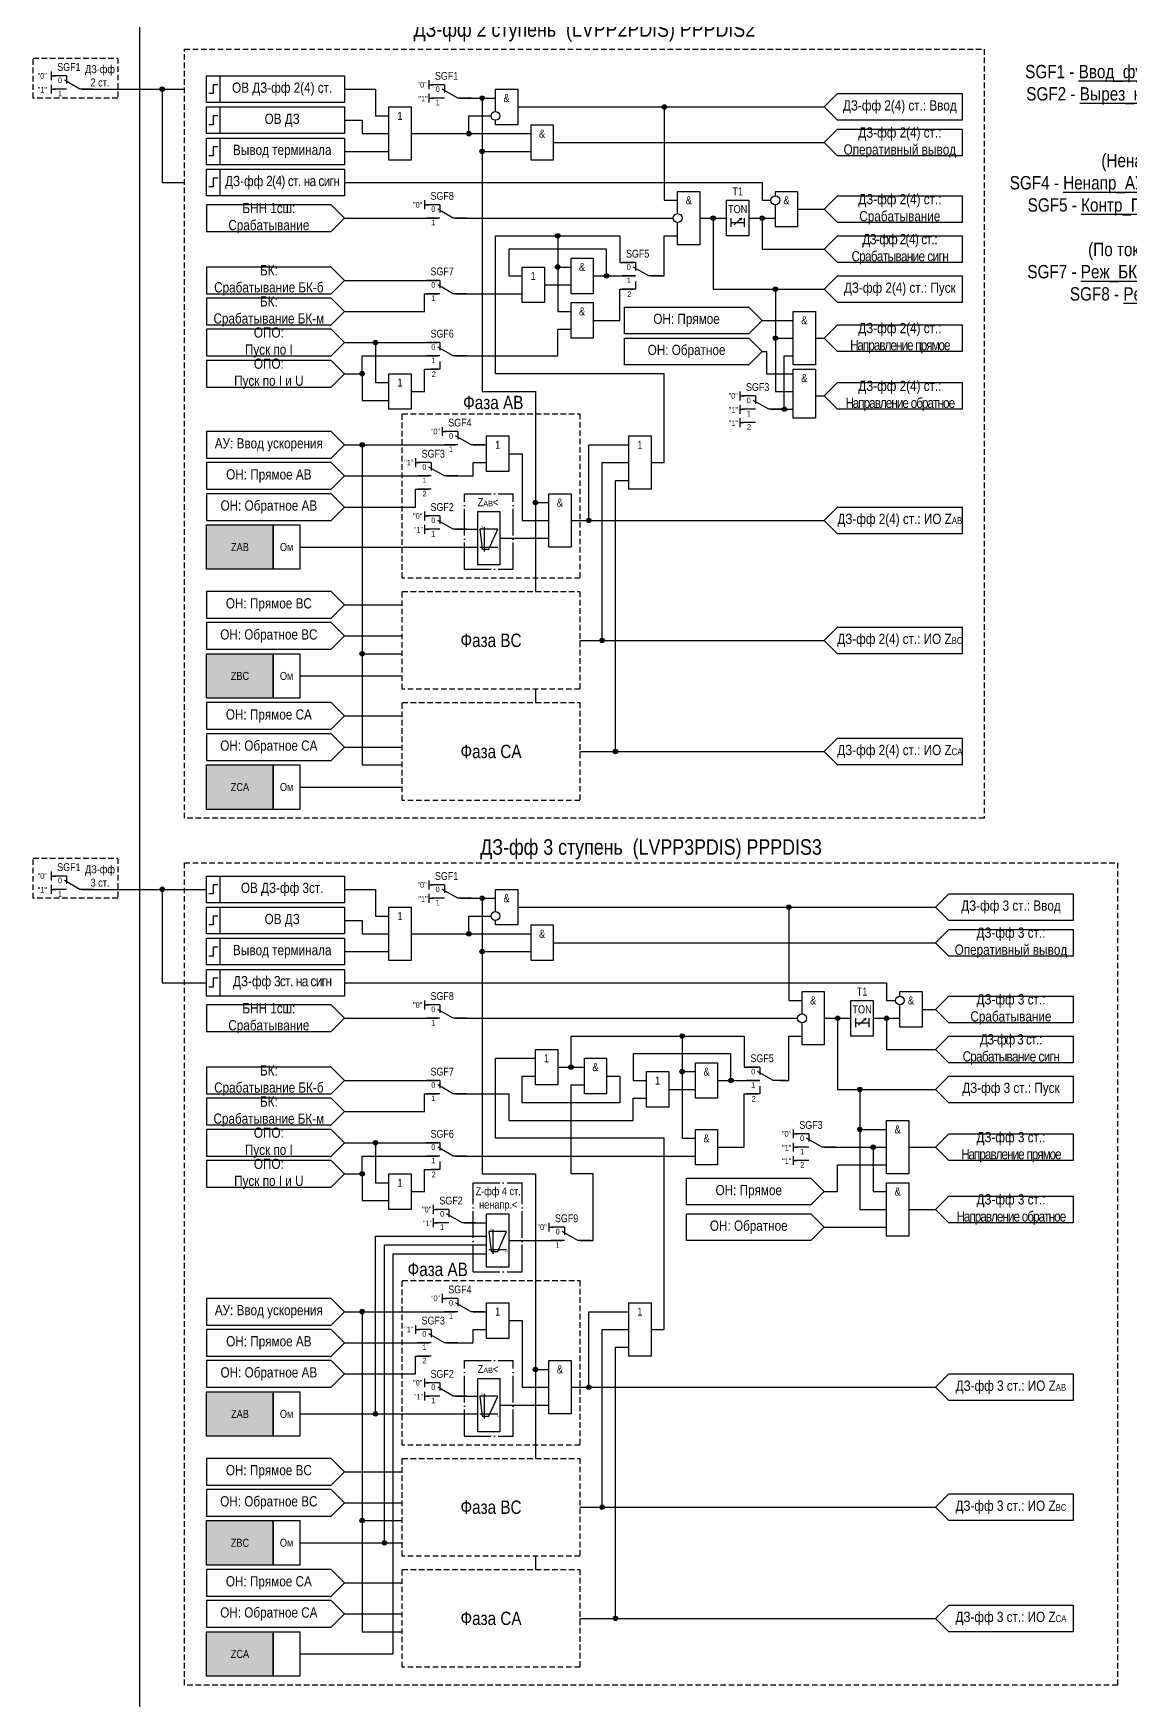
# Model space of a CAD drawing. Header units: millimetres. Extents: x -63 to 558, y -5 to 1115.
# Drawn here: x -24 to 222.9, y 526.5 to 901.6 of the extents above; entities that cross this region are included whole.
import ezdxf
from ezdxf.enums import TextEntityAlignment as Align

# ---------------------------------------------------------------- set-up
doc = ezdxf.new("R2010")
doc.units = ezdxf.units.MM
doc.linetypes.add('ACAD_ISO04W100', pattern=[30, 24, -3, 0, -3])
doc.linetypes.add('штриховая2', pattern=[0.375, 0.25, -0.125])
doc.layers.add('TEXT', color=7, linetype='Continuous', lineweight=25)
doc.layers.add('Основная', color=7, linetype='Continuous')
doc.styles.add('1.8_Gost_RD', font='ARIALN.TTF', dxfattribs={"height": 1.8})
doc.styles.add('2.5_Gost_RD', font='ARIALN.TTF', dxfattribs={"height": 2.5})
doc.styles.add('3.5_Gost_RD', font='ARIALN.TTF', dxfattribs={"height": 3.5})
doc.styles.add('Вывод', font='ARIALN.TTF', dxfattribs={"height": 2.5})
doc.styles.add('Компонент', font='ARIALN.TTF', dxfattribs={"height": 3.5})

# ---------------------------------------------------------------- blocks, each defined once
blk = doc.blocks.new('*U958')
at = {"layer": 'Основная', "color": 0}
blk.add_line((0, 0), (7, 4), dxfattribs=at)
at = {"layer": 'Основная', "ltscale": 0.35}
blk.add_line((6, 6), (6, 2.5), dxfattribs=at)
blk = doc.blocks.new('*U985')
at = {"layer": 'Основная', "color": 0}
for p, q in [((-3, 6), (-9, 6)), ((-3, 0), (-9, 0)), ((9, 0), (3, 0))]:
    blk.add_line(p, q, dxfattribs=at)
at = {"layer": 'Основная', "ltscale": 0.25, "xscale": -1}
blk.add_blockref('*U958', (3, 0), dxfattribs=at)
at = {"layer": 'Основная'}
for tag, height, style, p in [('ОУ', 3.5, 'Компонент', (-2, 10)), ('В1', 2.5, 'Вывод', (-14, 6)), ('В2', 2.5, 'Вывод', (-6, 4)), ('В3', 2.5, 'Вывод', (-6, -2))]:
    blk.add_attdef(tag, text='', height=height, dxfattribs=dict(at, style=style)).set_placement(p, align=Align.MIDDLE_CENTER)
blk = doc.blocks.new('Точка')
at = {"ltscale": 100}
h = blk.add_hatch(color=256, dxfattribs=at)
h.dxf.hatch_style = 1
edge = h.paths.add_edge_path()
edge.add_arc((0, 0), 0.5, 0, 360)
blk.add_circle((0, 0), 0.5, dxfattribs=at)
blk = doc.blocks.new('*U1023')
at = {"layer": 'Основная', "color": 0}
for p, q in [((-3, 6), (-9, 6)), ((-3, 0), (-9, 0)), ((9, 0), (3, 0))]:
    blk.add_line(p, q, dxfattribs=at)
at = {"layer": 'Основная', "ltscale": 0.25, "xscale": -1}
blk.add_blockref('*U958', (3, 0), dxfattribs=at)
at = {"layer": 'Основная'}
for tag, height, style, p in [('ОУ', 3.5, 'Компонент', (-2, 10)), ('В1', 2.5, 'Вывод', (-13, 6)), ('В2', 2.5, 'Вывод', (-6, 4)), ('В3', 2.5, 'Вывод', (-6, -2))]:
    blk.add_attdef(tag, text='', height=height, dxfattribs=dict(at, style=style)).set_placement(p, align=Align.MIDDLE_CENTER)
blk = doc.blocks.new('*U1030')
at = {"layer": 'Основная', "color": 0}
for p, q in [((-3, 6), (-9, 6)), ((-3, 0), (-9, 0)), ((9, 0), (3, 0))]:
    blk.add_line(p, q, dxfattribs=at)
at = {"layer": 'Основная', "ltscale": 0.25, "xscale": -1}
blk.add_blockref('*U958', (3, 0), dxfattribs=at)
at = {"layer": 'Основная'}
for tag, height, style, p in [('ОУ', 3.5, 'Компонент', (-2, 10)), ('В1', 2.5, 'Вывод', (-13, 6)), ('В2', 2.5, 'Вывод', (-6, 4)), ('В3', 2.5, 'Вывод', (-6, -2))]:
    blk.add_attdef(tag, text='', height=height, dxfattribs=dict(at, style=style)).set_placement(p, align=Align.MIDDLE_CENTER)
blk = doc.blocks.new('*U1031')
at = {"layer": 'Основная', "color": 0}
for p, q in [((-3, 6), (-9, 6)), ((-3, 0), (-9, 0)), ((9, 0), (3, 0))]:
    blk.add_line(p, q, dxfattribs=at)
at = {"layer": 'Основная', "ltscale": 0.25, "xscale": -1}
blk.add_blockref('*U958', (3, 0), dxfattribs=at)
at = {"layer": 'Основная'}
for tag, height, style, p in [('ОУ', 3.5, 'Компонент', (-2, 10)), ('В1', 2.5, 'Вывод', (-13, 6)), ('В2', 2.5, 'Вывод', (-6, 4)), ('В3', 2.5, 'Вывод', (-6, -2))]:
    blk.add_attdef(tag, text='', height=height, dxfattribs=dict(at, style=style)).set_placement(p, align=Align.MIDDLE_CENTER)
blk = doc.blocks.new('*U892')
at = {"layer": 'Основная', "linetype": 'ACAD_ISO04W100', "ltscale": 0.25}
for p, q in [((0, 0), (11, 0)), ((0, -17), (0, 0)), ((11, -17), (11, 0)), ((0, -17), (11, -17))]:
    blk.add_line(p, q, dxfattribs=at)
at = {"layer": 'Основная', "style": 'Компонент'}
blk.add_attdef('ОУ', text='', height=3.5, dxfattribs=at).set_placement((11, 0), align=Align.MIDDLE_CENTER)
blk = doc.blocks.new('*U1027')
at = {"layer": 'Основная', "color": 0}
for p, q in [((-3, 6), (-9, 6)), ((-3, 0), (-9, 0)), ((9, 0), (3, 0))]:
    blk.add_line(p, q, dxfattribs=at)
at = {"layer": 'Основная', "ltscale": 0.25, "xscale": -1}
blk.add_blockref('*U958', (3, 0), dxfattribs=at)
at = {"layer": 'Основная'}
for tag, height, style, p in [('ОУ', 3.5, 'Компонент', (-2, 10)), ('В1', 2.5, 'Вывод', (-14, 6)), ('В2', 2.5, 'Вывод', (-6, 4)), ('В3', 2.5, 'Вывод', (-6, -2))]:
    blk.add_attdef(tag, text='', height=height, dxfattribs=dict(at, style=style)).set_placement(p, align=Align.MIDDLE_CENTER)
blk = doc.blocks.new('*U894')
at = {"layer": 'Основная', "linetype": 'ACAD_ISO04W100', "ltscale": 0.25}
for p, q in [((0, 0), (11, 0)), ((0, -20), (0, 0)), ((11, -20), (11, 0)), ((0, -20), (11, -20))]:
    blk.add_line(p, q, dxfattribs=at)
at = {"layer": 'Основная', "style": 'Компонент'}
blk.add_attdef('ОУ', text='', height=3.5, dxfattribs=at).set_placement((11, 0), align=Align.MIDDLE_CENTER)

msp = doc.modelspace()

# ---------------------------------------------------------------- hatches: boundary and pattern name
at = {"ltscale": 100, "true_color": 0xf7941d}
h = msp.add_hatch(color=30, dxfattribs=at)
h.dxf.hatch_style = 1
h.paths.add_polyline_path([(15, 791), (30, 791), (30, 781), (15, 781)])
h = msp.add_hatch(color=30, dxfattribs=at)
h.dxf.hatch_style = 1
h.paths.add_polyline_path([(15, 762), (30, 762), (30, 752), (15, 752)])
h = msp.add_hatch(color=30, dxfattribs=at)
h.dxf.hatch_style = 1
h.paths.add_polyline_path([(15, 737), (30, 737), (30, 727), (15, 727)])
h = msp.add_hatch(color=30, dxfattribs=at)
h.dxf.hatch_style = 1
h.paths.add_polyline_path([(15, 596), (30, 596), (30, 586), (15, 586)])
h = msp.add_hatch(color=30, dxfattribs=at)
h.dxf.hatch_style = 1
h.paths.add_polyline_path([(15, 567), (30, 567), (30, 557), (15, 557)])
h = msp.add_hatch(color=30, dxfattribs=at)
h.dxf.hatch_style = 1
h.paths.add_polyline_path([(15, 542), (30, 542), (30, 532), (15, 532)])

# ---------------------------------------------------------------- linework, layer by layer
at = {"color": 6, "ltscale": 100}
for p, q in [((-20, 893), (-20, 891)), ((-20, 892), (-19, 892)), ((-20, 890), (-20, 888)), ((-20, 889), (-19, 889)), ((-20, 713), (-20, 711)), ((-20, 712), (-19, 712)), ((-20, 710), (-20, 708)), ((-20, 709), (-19, 709)), ((147, 655), (147, 653)), ((147, 654), (148, 654)), ((147, 652), (147, 650)), ((147, 651), (148, 651)), ((147, 649), (147, 647)), ((147, 648), (148, 648)), ((150.5, 648), (147.5, 648))]:
    msp.add_line(p, q, dxfattribs=at)
at = {"ltscale": 100}
for p, q in [((65, 891), (65, 889)), ((65, 890), (66, 890)), ((65, 888), (65, 886)), ((65, 887), (66, 887)), ((64, 864), (64, 862)), ((64, 863), (65, 863)), ((135, 821), (135, 819)), ((135, 820), (136, 820)), ((135, 818), (135, 816)), ((135, 817), (136, 817)), ((135, 815), (135, 813)), ((135, 814), (136, 814)), ((138.5, 814), (135.5, 814)), ((68, 813), (68, 811)), ((68, 812), (69, 812)), ((62, 806), (62, 804)), ((62, 805), (63, 805)), ((65.5, 799), (62.5, 799)), ((64, 794), (64, 792)), ((64, 793), (65, 793)), ((64, 791), (64, 789)), ((64, 790), (65, 790)), ((65, 711), (65, 709)), ((65, 710), (66, 710)), ((65, 708), (65, 706)), ((65, 707), (66, 707)), ((64, 684), (64, 682)), ((64, 683), (65, 683)), ((66, 638), (66, 636)), ((66, 637), (67, 637)), ((66, 635), (66, 633)), ((66, 634), (67, 634)), ((92, 634), (92, 632)), ((92, 633), (93, 633)), ((68, 618), (68, 616)), ((68, 617), (69, 617)), ((62, 611), (62, 609)), ((62, 610), (63, 610)), ((65.5, 604), (62.5, 604)), ((64, 599), (64, 597)), ((64, 598), (65, 598)), ((64, 596), (64, 594)), ((64, 595), (65, 595))]:
    msp.add_line(p, q, dxfattribs=at)
at = {"color": 7, "ltscale": 100}
for p, q in [((133.7, 858.46), (135.37, 859.95)), ((135.37, 859.95), (134.85, 859.73)), ((135.37, 859.95), (135.11, 859.48)), ((161.7, 678.46), (163.37, 679.95)), ((163.37, 679.95), (162.85, 679.73)), ((163.37, 679.95), (163.11, 679.48))]:
    msp.add_line(p, q, dxfattribs=at)
at = {"color": 3, "ltscale": 100}
msp.add_lwpolyline([(0, 1100), (370, 1100), (370, 0), (0, 0)], close=True, dxfattribs=at)
at = {"linetype": 'штриховая2', "ltscale": 5}
for points in [[(10, 898), (190, 898), (190, 725), (10, 725)], [(10, 715), (220, 715), (220, 530), (10, 530)]]:
    msp.add_lwpolyline(points, close=True, dxfattribs=at)
at = {"color": 6, "linetype": 'штриховая2', "ltscale": 5}
for points in [[(-24, 896), (-5, 896), (-5, 887), (-24, 887)], [(-24, 716), (-5, 716), (-5, 707), (-24, 707)]]:
    msp.add_lwpolyline(points, close=True, dxfattribs=at)
at = {"color": 6, "ltscale": 100}
for points in [[(-13, 889), (10, 889)], [(-13, 889), (5, 889), (5, 868), (10, 868)], [(-13, 709), (15, 709)], [(-13, 709), (5, 709), (5, 688), (15, 688)], [(154, 680), (157, 680), (157, 664), (162, 664), (162, 655), (168, 655)], [(154, 680), (157, 680), (157, 664), (162, 664), (162, 637), (168, 637)], [(154, 651), (168, 651)], [(154, 651), (165, 651), (165, 641), (168, 641)], [(173, 651), (179, 651)], [(154, 641), (157, 641), (157, 647), (168, 647)], [(173, 637), (179, 637)], [(154, 633), (168, 633)]]:
    msp.add_lwpolyline(points, dxfattribs=at)
at = {"ltscale": 100}
for points in [[(15, 892), (18, 892), (18, 886), (15, 886)], [(15, 892), (46, 892), (46, 886), (15, 886)], [(185, 882), (157, 882), (154, 885), (157, 888), (185, 888)], [(15, 885), (18, 885), (18, 879), (15, 879)], [(15, 885), (46, 885), (46, 879), (15, 879)], [(56, 885), (61, 885), (61, 873), (56, 873)], [(15, 878), (18, 878), (18, 872), (15, 872)], [(15, 878), (46, 878), (46, 872), (15, 872)], [(88, 881), (93, 881), (93, 873), (88, 873)], [(157, 880), (185, 880), (185, 874), (157, 874), (154, 877)], [(15, 871), (18, 871), (18, 865), (15, 865)], [(15, 871), (46, 871), (46, 865), (15, 865)], [(132, 864), (137, 864), (137, 856), (132, 856)], [(157, 865), (185, 865), (185, 859), (157, 859), (154, 862)], [(157, 856), (185, 856), (185, 850), (157, 850), (154, 853)], [(97, 843), (97, 851), (102, 851), (102, 843)], [(157, 847), (185, 847), (185, 841), (157, 841), (154, 844)], [(97, 833), (97, 841), (102, 841), (102, 833)], [(137, 840), (140, 837), (137, 834), (109, 834), (109, 840)], [(147, 839), (152, 839), (152, 827), (147, 827)], [(137, 833), (140, 830), (137, 827), (109, 827), (109, 833)], [(185, 830), (157, 830), (154, 833), (157, 836), (185, 836)], [(147, 826), (152, 826), (152, 815), (147, 815)], [(56, 825), (61, 825), (61, 817), (56, 817)], [(185, 817), (157, 817), (154, 820), (157, 823), (185, 823)], [(110, 811), (115, 811), (115, 799), (110, 799)], [(92, 798), (97, 798), (97, 786), (92, 786)], [(76, 794), (81, 794), (81, 782), (76, 782)], [(185, 795), (185, 789), (157, 789), (154, 792), (157, 795)], [(15, 791), (30, 791), (30, 781), (15, 781)], [(30, 791), (36, 791), (36, 781), (30, 781)], [(185, 768), (185, 762), (157, 762), (154, 765), (157, 768)], [(15, 762), (30, 762), (30, 752), (15, 752)], [(30, 762), (36, 762), (36, 752), (30, 752)], [(185, 743), (185, 737), (157, 737), (154, 740), (157, 743)], [(15, 737), (30, 737), (30, 727), (15, 727)], [(30, 737), (36, 737), (36, 727), (30, 727)], [(15, 712), (18, 712), (18, 706), (15, 706)], [(15, 712), (46, 712), (46, 706), (15, 706)], [(210, 702), (182, 702), (179, 705), (182, 708), (210, 708)], [(15, 705), (18, 705), (18, 699), (15, 699)], [(15, 705), (46, 705), (46, 699), (15, 699)], [(56, 705), (61, 705), (61, 693), (56, 693)], [(15, 698), (18, 698), (18, 692), (15, 692)], [(15, 698), (46, 698), (46, 692), (15, 692)], [(88, 701), (93, 701), (93, 693), (88, 693)], [(182, 700), (210, 700), (210, 694), (182, 694), (179, 697)], [(15, 691), (18, 691), (18, 685), (15, 685)], [(15, 691), (46, 691), (46, 685), (15, 685)], [(160, 684), (165, 684), (165, 676), (160, 676)], [(182, 685), (210, 685), (210, 679), (182, 679), (179, 682)], [(182, 676), (210, 676), (210, 670), (182, 670), (179, 673)], [(125, 662), (125, 670), (130, 670), (130, 662)], [(182, 667), (210, 667), (210, 661), (182, 661), (179, 664)], [(125, 647), (125, 655), (130, 655), (130, 647)], [(56, 645), (61, 645), (61, 637), (56, 637)], [(78, 636), (83, 636), (83, 624), (78, 624)], [(110, 616), (115, 616), (115, 604), (110, 604)], [(92, 603), (97, 603), (97, 591), (92, 591)], [(76, 599), (81, 599), (81, 587), (76, 587)], [(210, 600), (210, 594), (182, 594), (179, 597), (182, 600)], [(15, 596), (30, 596), (30, 586), (15, 586)], [(30, 596), (36, 596), (36, 586), (30, 586)], [(210, 573), (210, 567), (182, 567), (179, 570), (182, 573)], [(15, 567), (30, 567), (30, 557), (15, 557)], [(30, 567), (36, 567), (36, 557), (30, 557)], [(210, 548), (210, 542), (182, 542), (179, 545), (182, 548)], [(15, 542), (30, 542), (30, 532), (15, 532)], [(30, 542), (36, 542), (36, 532), (30, 532)]]:
    msp.add_lwpolyline(points, close=True, dxfattribs=at)
at = {"lineweight": 30, "ltscale": 100}
for points in [[(17.5, 890), (16.5, 890), (16.5, 888), (15.5, 888)], [(17.5, 883), (16.5, 883), (16.5, 881), (15.5, 881)], [(17.5, 876), (16.5, 876), (16.5, 874), (15.5, 874)], [(17.5, 869), (16.5, 869), (16.5, 867), (15.5, 867)], [(17.5, 710), (16.5, 710), (16.5, 708), (15.5, 708)], [(17.5, 703), (16.5, 703), (16.5, 701), (15.5, 701)], [(17.5, 696), (16.5, 696), (16.5, 694), (15.5, 694)], [(17.5, 689), (16.5, 689), (16.5, 687), (15.5, 687)]]:
    msp.add_lwpolyline(points, dxfattribs=at)
at = {"ltscale": 100}
for points in [[(46, 889), (53, 889), (53, 883), (56, 883)], [(80, 884), (80, 889), (85, 889), (85, 881), (80, 881), (80, 882)], [(72, 887), (80, 887)], [(72, 887), (72, 887)], [(72, 887), (77, 887), (77, 875), (88, 875)], [(72, 887), (77, 887), (77, 821), (89, 821), (89, 796), (92, 796)], [(72, 887), (77, 887), (77, 821), (89, 821), (89, 776)], [(46, 882), (50, 882), (50, 879), (56, 879)], [(61, 879), (74, 879), (74, 883), (79, 883)], [(85, 885), (154, 885)], [(85, 885), (118, 885), (118, 864), (121, 864)], [(61, 879), (88, 879)], [(46, 875), (56, 875)], [(93, 877), (154, 877)], [(46, 868), (140, 868), (140, 864), (142, 864)], [(46, 860), (43, 863), (15, 863), (15, 857), (43, 857), (46, 860)], [(121, 861), (121, 866), (126, 866), (126, 854), (121, 854), (121, 859)], [(143, 865), (143, 866), (148, 866), (148, 858), (143, 858), (143, 863)], [(46, 860), (67, 860)], [(71, 860), (120, 860)], [(126, 860), (129, 860), (129, 844), (143, 844), (143, 833), (147, 833)], [(126, 860), (129, 860), (129, 844), (143, 844), (143, 821), (147, 821)], [(126, 860), (132, 860)], [(126, 860), (129, 860), (129, 844), (154, 844)], [(133, 860), (133, 858)], [(133, 859), (136, 859)], [(136, 860), (136, 858)], [(137, 860), (140, 860), (140, 853), (154, 853)], [(137, 860), (143, 860)], [(148, 862), (154, 862)], [(115, 805), (118, 805), (118, 825), (80, 825), (80, 856), (94, 856), (94, 839), (97, 839)], [(115, 805), (118, 805), (118, 825), (80, 825), (80, 856), (94, 856), (94, 849), (97, 849)], [(115, 805), (118, 805), (118, 825), (80, 825), (80, 856), (108, 856), (108, 850), (111, 850)], [(115, 847), (118, 847), (118, 856), (121, 856)], [(102, 847), (105, 847), (105, 853), (83, 853), (83, 847), (86, 847)], [(46, 846), (43, 849), (15, 849), (15, 843), (43, 843), (46, 846)], [(91, 849), (91, 841), (86, 841), (86, 849), (91, 849)], [(46, 846), (67, 846)], [(91, 845), (97, 845)], [(102, 847), (111.5, 847)], [(102, 837), (108, 837), (108, 844), (111, 844)], [(111.5, 845.75), (111.5, 844), (108.5, 844)], [(46, 839), (43, 842), (15, 842), (15, 836), (43, 836), (46, 839)], [(46, 839), (64, 839), (64, 843), (67, 843)], [(71, 843), (86, 843)], [(140, 837), (147, 837)], [(46, 832), (43, 835), (15, 835), (15, 829), (43, 829), (46, 832)], [(71, 829), (94, 829), (94, 835), (97, 835)], [(152, 833), (154, 833)], [(46, 832), (53, 832), (53, 823), (56, 823)], [(46, 832), (67, 832)], [(46, 825), (50, 825), (50, 829), (67, 829)], [(140, 830), (141, 830), (141, 825), (147, 825)], [(142, 817), (145, 817), (145, 829), (147, 829)], [(46, 825), (43, 828), (15, 828), (15, 822), (43, 822), (46, 825)], [(61, 821), (64, 821), (64, 826), (67, 826)], [(67.5, 827.75), (67.5, 826), (65.5, 826)], [(46, 825), (50, 825), (50, 819), (56, 819)], [(152, 820), (154, 820)], [(142, 817), (147, 817)], [(46, 809), (43, 812), (15, 812), (15, 806), (43, 806), (46, 809)], [(83, 811), (83, 803), (78, 803), (78, 811), (83, 811)], [(46, 809), (71, 809)], [(46, 809), (50, 809), (50, 762), (59, 762)], [(46, 809), (50, 809), (50, 737), (59, 737)], [(75, 809), (78, 809)], [(83, 807), (86, 807), (86, 792), (92, 792)], [(97, 792), (101, 792), (101, 809), (110, 809)], [(46, 802), (43, 805), (15, 805), (15, 799), (43, 799), (46, 802)], [(69, 802), (75, 802), (75, 805), (78, 805)], [(99, 765), (104, 765), (104, 805), (110, 805)], [(46, 802), (65, 802)], [(46, 795), (62, 795), (62, 799), (65, 799)], [(99, 740), (107, 740), (107, 801), (110, 801)], [(46, 795), (43, 798), (15, 798), (15, 792), (43, 792), (46, 795)], [(97, 792), (154, 792)], [(71, 790), (76, 790)], [(76.5, 790), (77, 785.5), (78.5, 785.5), (80.5, 790), (76.5, 790)], [(77.5, 785), (77.5, 790.5)], [(81, 788), (92, 788)], [(36, 786), (76, 786)], [(76.5, 786), (80.5, 786)], [(46, 773), (43, 776), (15, 776), (15, 770), (43, 770), (46, 773)], [(46, 773), (59, 773)], [(46, 766), (43, 769), (15, 769), (15, 763), (43, 763), (46, 766)], [(46, 766), (59, 766)], [(99, 765), (154, 765)], [(36, 757), (59, 757)], [(89, 754), (89, 751)], [(46, 748), (43, 751), (15, 751), (15, 745), (43, 745), (46, 748)], [(46, 748), (59, 748)], [(46, 741), (43, 744), (15, 744), (15, 738), (43, 738), (46, 741)], [(46, 741), (59, 741)], [(99, 740), (154, 740)], [(36, 732), (59, 732)], [(46, 709), (53, 709), (53, 703), (56, 703)], [(80, 704), (80, 709), (85, 709), (85, 701), (80, 701), (80, 702)], [(72, 707), (80, 707)], [(72, 707), (72, 707)], [(72, 707), (77, 707), (77, 695), (88, 695)], [(72, 707), (77, 707), (77, 645), (89, 645), (89, 601), (92, 601)], [(72, 707), (77, 707), (77, 645), (89, 645), (89, 581)], [(46, 702), (50, 702), (50, 699), (56, 699)], [(61, 699), (74, 699), (74, 703), (79, 703)], [(85, 705), (179, 705)], [(85, 705), (146, 705), (146, 684), (149, 684)], [(61, 699), (88, 699)], [(46, 695), (56, 695)], [(93, 697), (179, 697)], [(46, 688), (168, 688), (168, 684), (170, 684)], [(46, 680), (43, 683), (15, 683), (15, 677), (43, 677), (46, 680)], [(149, 681), (149, 686), (154, 686), (154, 674), (149, 674), (149, 679)], [(171, 685), (171, 686), (176, 686), (176, 678), (171, 678), (171, 683)], [(46, 680), (67, 680)], [(71, 680), (148, 680)], [(154, 680), (160, 680)], [(154, 680), (157, 680), (157, 664), (179, 664)], [(161, 680), (161, 678)], [(161, 679), (164, 679)], [(164, 680), (164, 678)], [(165, 680), (168, 680), (168, 673), (179, 673)], [(165, 680), (171, 680)], [(176, 682), (179, 682)], [(94, 669), (97, 669), (97, 676), (122, 676), (122, 653), (125, 653)], [(94, 669), (97, 669), (97, 676), (122, 676), (122, 668), (125, 668)], [(94, 669), (97, 669), (97, 676), (136, 676), (136, 669), (139, 669)], [(144, 666), (146, 666), (146, 676), (149, 676)], [(94, 673), (94, 665), (89, 665), (89, 673), (94, 673)], [(130, 666), (133, 666), (133, 672), (111, 672), (111, 666), (114, 666)], [(46, 666), (43, 669), (15, 669), (15, 663), (43, 663), (46, 666)], [(115, 610), (118, 610), (118, 653), (80, 653), (80, 671), (89, 671)], [(94, 669), (100, 669)], [(105, 671), (105, 663), (100, 663), (100, 671), (105, 671)], [(119, 668), (119, 660), (114, 660), (114, 668), (119, 668)], [(46, 666), (67, 666)], [(105, 667), (108, 667), (108, 661), (86, 661), (86, 667), (89, 667)], [(99, 630), (102, 630), (102, 645), (97, 645), (97, 665), (100, 665)], [(119, 664), (125, 664)], [(130, 666), (139.5, 666)], [(139.5, 664.75), (139.5, 663), (136.5, 663)], [(46, 659), (43, 662), (15, 662), (15, 656), (43, 656), (46, 659)], [(46, 659), (64, 659), (64, 663), (67, 663)], [(71, 663), (83, 663), (83, 657), (111, 657), (111, 662), (114, 662)], [(130, 651), (136, 651), (136, 663), (139, 663)], [(46, 652), (43, 655), (15, 655), (15, 649), (43, 649), (46, 652)], [(46, 652), (53, 652), (53, 643), (56, 643)], [(46, 652), (67, 652)], [(46, 645), (50, 645), (50, 649), (67, 649)], [(71, 649), (125, 649)], [(46, 645), (43, 648), (15, 648), (15, 642), (43, 642), (46, 645)], [(61, 641), (64, 641), (64, 646), (67, 646)], [(67.5, 647.75), (67.5, 646), (65.5, 646)], [(46, 645), (50, 645), (50, 639), (56, 639)], [(73, 634), (78, 634)], [(36, 591), (53, 591), (53, 631), (78, 631)], [(78.5, 632), (79, 627.5), (80.5, 627.5), (82.5, 632), (78.5, 632)], [(79.5, 627), (79.5, 632.5)], [(36, 562), (55, 562), (55, 629), (78, 629)], [(36, 537), (57, 537), (57, 627), (78, 627)], [(78.5, 628), (82.5, 628)], [(83, 630), (95, 630)], [(46, 614), (43, 617), (15, 617), (15, 611), (43, 611), (46, 614)], [(83, 616), (83, 608), (78, 608), (78, 616), (83, 616)], [(46, 614), (71, 614)], [(46, 614), (50, 614), (50, 567), (59, 567)], [(46, 614), (50, 614), (50, 542), (59, 542)], [(75, 614), (78, 614)], [(83, 612), (86, 612), (86, 597), (92, 597)], [(97, 597), (101, 597), (101, 614), (110, 614)], [(46, 607), (43, 610), (15, 610), (15, 604), (43, 604), (46, 607)], [(69, 607), (75, 607), (75, 610), (78, 610)], [(99, 570), (104, 570), (104, 610), (110, 610)], [(46, 607), (65, 607)], [(46, 600), (62, 600), (62, 604), (65, 604)], [(99, 545), (107, 545), (107, 606), (110, 606)], [(46, 600), (43, 603), (15, 603), (15, 597), (43, 597), (46, 600)], [(97, 597), (179, 597)], [(71, 595), (76, 595)], [(76.5, 595), (77, 590.5), (78.5, 590.5), (80.5, 595), (76.5, 595)], [(77.5, 590), (77.5, 595.5)], [(81, 593), (92, 593)], [(36, 591), (76, 591)], [(76.5, 591), (80.5, 591)], [(46, 578), (43, 581), (15, 581), (15, 575), (43, 575), (46, 578)], [(46, 578), (59, 578)], [(46, 571), (43, 574), (15, 574), (15, 568), (43, 568), (46, 571)], [(46, 571), (59, 571)], [(99, 570), (179, 570)], [(36, 562), (59, 562)], [(89, 559), (89, 556)], [(46, 553), (43, 556), (15, 556), (15, 550), (43, 550), (46, 553)], [(46, 553), (59, 553)], [(46, 546), (43, 549), (15, 549), (15, 543), (43, 543), (46, 546)], [(46, 546), (59, 546)], [(99, 545), (179, 545)]]:
    msp.add_lwpolyline(points, dxfattribs=at)
at = {"color": 251, "linetype": 'штриховая2', "ltscale": 5, "true_color": 0x58595b}
for points in [[(59, 816), (99, 816), (99, 779), (59, 779)], [(59, 776), (99, 776), (99, 754), (59, 754)], [(59, 751), (99, 751), (99, 729), (59, 729)], [(59, 621), (99, 621), (99, 584), (59, 584)], [(59, 581), (99, 581), (99, 559), (59, 559)], [(59, 556), (99, 556), (99, 534), (59, 534)]]:
    msp.add_lwpolyline(points, close=True, dxfattribs=at)
at = {"color": 6, "ltscale": 100}
for points in [[(168, 657), (173, 657), (173, 645), (168, 645)], [(210, 648), (182, 648), (179, 651), (182, 654), (210, 654)], [(151, 644), (154, 641), (151, 638), (123, 638), (123, 644)], [(168, 643), (173, 643), (173, 631), (168, 631)], [(210, 634), (182, 634), (179, 637), (182, 640), (210, 640)], [(151, 636), (154, 633), (151, 630), (123, 630), (123, 636)]]:
    msp.add_lwpolyline(points, close=True, dxfattribs=at)
at = {"ltscale": 100}
for centre in [(80, 883), (143, 864), (121, 860), (80, 703), (171, 684), (149, 680)]:
    msp.add_circle(centre, 1, dxfattribs=at)

# ---------------------------------------------------------------- block references
for p in [(5, 889), (118, 885), (74, 879), (77, 875), (129, 860), (140, 860), (94, 856), (94, 849), (105, 847), (143, 844), (143, 833), (53, 832), (50, 825), (145, 817), (50, 809), (89, 796), (101, 792), (104, 765), (50, 762), (107, 740), (5, 709), (146, 705), (74, 699), (77, 695), (157, 680), (168, 680), (122, 676), (97, 669), (122, 668), (133, 666), (162, 664), (53, 652), (50, 645), (50, 614), (89, 601), (101, 597), (53, 591), (104, 570), (50, 567), (55, 562), (107, 545)]:
    msp.add_blockref('Точка', p, dxfattribs=at)
at = {"color": 1, "ltscale": 100}
for p in [(77, 887), (77, 707)]:
    msp.add_blockref('Точка', p, dxfattribs=at)
at = {"color": 6, "ltscale": 100}
for p in [(162, 655), (165, 651)]:
    msp.add_blockref('Точка', p, dxfattribs=at)
at = {"layer": 'Основная', "color": 6, "ltscale": 0.25, "xscale": 0.5, "yscale": 0.5, "zscale": 0.5}
for name, p, values in [('*U985', (-15, 889), {'ОУ': 'SGF1', 'В1': '"0"', 'В2': '0', 'В3': '1'}), ('*U985', (-15, 709), {'ОУ': 'SGF1', 'В1': '"0"', 'В2': '0', 'В3': '1'}), ('*U1023', (152, 651), {'ОУ': 'SGF3', 'В1': '"0"', 'В2': '0', 'В3': '1'})]:
    msp.add_blockref(name, p, dxfattribs=at).add_auto_attribs(values)
at = {"layer": 'Основная', "ltscale": 0.25, "xscale": 0.5, "yscale": 0.5, "zscale": 0.5}
for name, p, values in [('*U1031', (70, 887), {'ОУ': 'SGF1', 'В1': '"0"', 'В2': '0', 'В3': '1'}), ('*U1031', (69, 860), {'ОУ': 'SGF8', 'В1': '"0"', 'В2': '0', 'В3': '1'}), ('*U1023', (140, 817), {'ОУ': 'SGF3', 'В1': '"0"', 'В2': '0', 'В3': '1'}), ('*U1031', (73, 809), {'ОУ': 'SGF4', 'В1': '"0"', 'В2': '0', 'В3': '1'}), ('*U1023', (67, 802), {'ОУ': 'SGF3', 'В1': '"1"', 'В2': '0', 'В3': '1'}), ('*U1030', (69, 790), {'ОУ': 'SGF2', 'В1': '"0"', 'В2': '0', 'В3': '1'}), ('*U1031', (70, 707), {'ОУ': 'SGF1', 'В1': '"0"', 'В2': '0', 'В3': '1'}), ('*U1031', (69, 680), {'ОУ': 'SGF8', 'В1': '"0"', 'В2': '0', 'В3': '1'}), ('*U1030', (71, 634), {'ОУ': 'SGF2', 'В1': '"0"', 'В2': '0', 'В3': '1'}), ('*U1030', (97, 630), {'ОУ': 'SGF9', 'В1': '"0"', 'В2': '0', 'В3': '1'}), ('*U1031', (73, 614), {'ОУ': 'SGF4', 'В1': '"0"', 'В2': '0', 'В3': '1'}), ('*U1023', (67, 607), {'ОУ': 'SGF3', 'В1': '"1"', 'В2': '0', 'В3': '1'}), ('*U1030', (69, 595), {'ОУ': 'SGF2', 'В1': '"0"', 'В2': '0', 'В3': '1'})]:
    msp.add_blockref(name, p, dxfattribs=at).add_auto_attribs(values)
at = {"layer": 'Основная', "ltscale": 0.25}
ref = msp.add_blockref('*U1027', (113, 847), dxfattribs=dict(at, xscale=0.5, yscale=0.5, zscale=0.5))
ref.add_attrib('ОУ', 'SGF5', dxfattribs={"height": 1.75, "style": 'Компонент'}).set_placement((112, 852), align=Align.MIDDLE_CENTER)
ref.add_attrib('В2', '0', dxfattribs={"height": 1.25, "style": 'Вывод'}).set_placement((110, 849), align=Align.MIDDLE_CENTER)
ref.add_attrib('В3', '1', dxfattribs={"height": 1.25, "style": 'Вывод'}).set_placement((110, 846), align=Align.MIDDLE_CENTER)
ref = msp.add_blockref('*U1027', (69, 843), dxfattribs=dict(at, xscale=0.5, yscale=0.5, zscale=0.5))
ref.add_attrib('ОУ', 'SGF7', dxfattribs={"height": 1.75, "style": 'Компонент'}).set_placement((68, 848), align=Align.MIDDLE_CENTER)
ref.add_attrib('В2', '0', dxfattribs={"height": 1.25, "style": 'Вывод'}).set_placement((66, 845), align=Align.MIDDLE_CENTER)
ref.add_attrib('В3', '1', dxfattribs={"height": 1.25, "style": 'Вывод'}).set_placement((66, 842), align=Align.MIDDLE_CENTER)
ref = msp.add_blockref('*U1027', (69, 829), dxfattribs=dict(at, xscale=0.5, yscale=0.5, zscale=0.5))
ref.add_attrib('ОУ', 'SGF6', dxfattribs={"height": 1.75, "style": 'Компонент'}).set_placement((68, 834), align=Align.MIDDLE_CENTER)
ref.add_attrib('В2', '0', dxfattribs={"height": 1.25, "style": 'Вывод'}).set_placement((66, 831), align=Align.MIDDLE_CENTER)
ref.add_attrib('В3', '1', dxfattribs={"height": 1.25, "style": 'Вывод'}).set_placement((66, 828), align=Align.MIDDLE_CENTER)
for name, p in [('*U892', (73, 798)), ('*U894', (75, 643)), ('*U892', (73, 603))]:
    msp.add_blockref(name, p, dxfattribs=at)
ref = msp.add_blockref('*U1027', (141, 666), dxfattribs=dict(at, xscale=0.5, yscale=0.5, zscale=0.5))
ref.add_attrib('ОУ', 'SGF5', dxfattribs={"height": 1.75, "style": 'Компонент'}).set_placement((140, 671), align=Align.MIDDLE_CENTER)
ref.add_attrib('В2', '0', dxfattribs={"height": 1.25, "style": 'Вывод'}).set_placement((138, 668), align=Align.MIDDLE_CENTER)
ref.add_attrib('В3', '1', dxfattribs={"height": 1.25, "style": 'Вывод'}).set_placement((138, 665), align=Align.MIDDLE_CENTER)
ref = msp.add_blockref('*U1027', (69, 663), dxfattribs=dict(at, xscale=0.5, yscale=0.5, zscale=0.5))
ref.add_attrib('ОУ', 'SGF7', dxfattribs={"height": 1.75, "style": 'Компонент'}).set_placement((68, 668), align=Align.MIDDLE_CENTER)
ref.add_attrib('В2', '0', dxfattribs={"height": 1.25, "style": 'Вывод'}).set_placement((66, 665), align=Align.MIDDLE_CENTER)
ref.add_attrib('В3', '1', dxfattribs={"height": 1.25, "style": 'Вывод'}).set_placement((66, 662), align=Align.MIDDLE_CENTER)
ref = msp.add_blockref('*U1027', (69, 649), dxfattribs=dict(at, xscale=0.5, yscale=0.5, zscale=0.5))
ref.add_attrib('ОУ', 'SGF6', dxfattribs={"height": 1.75, "style": 'Компонент'}).set_placement((68, 654), align=Align.MIDDLE_CENTER)
ref.add_attrib('В2', '0', dxfattribs={"height": 1.25, "style": 'Вывод'}).set_placement((66, 651), align=Align.MIDDLE_CENTER)
ref.add_attrib('В3', '1', dxfattribs={"height": 1.25, "style": 'Вывод'}).set_placement((66, 648), align=Align.MIDDLE_CENTER)

# ---------------------------------------------------------------- texts
at = {"color": 30, "ltscale": 100, "attachment_point": 5}
for s, insert, char_height, width, style in [('ДЗ-фф 2 ступень  (LVPP2PDIS) {\\C6;PPPDIS2}', (100, 902), 3.5, 180, '3.5_Gost_RD'), ('ДЗ-фф \\P2 ст.', (-9, 892), 1.8, 8, '2.5_Gost_RD'), ('SGF1 - {\\LВвод_функции} - Ввод функции в работу (Не предусмотрено/ Предусмотрено)\\PSGF2 - {\\LВырез_нагрузки} - Учет нагрузочного режима в характеристике срабатывания \\P^I(Не предусмотрено/ Предусмотрено)\\PSGF3 - {\\LНаправленность} - Режим направленности \\P^I(Ненаправленная/ Прямонаправленная/ Обратнонаправленная)\\PSGF4 - {\\LНенапр_АУ} - Вывод направленности при АУ (Не предусмотрено/ Предусмотрено)\\PSGF5 - {\\LКонтр_ПО} - Тип ПО (Без контроля/ С контролем от БК/ С контролем от ОПО) \\PSGF6 - {\\LРеж_ОПО} - Режим контроля от ОПО \\P^I(По току/ По току и напряжению/ По току или по току и напряжению)\\PSGF7 - {\\LРеж_БК} - Режим контроля от БК (С контролем от БК-б/ С контролем от БК-м)\\PSGF8 - {\\LРеж_БНН} - Режим контроля от БНН (Без контроля/ С контролем)', (267.5, 867.5), 3, 145, '3.5_Gost_RD'), ('ДЗ-фф 3 ступень  (LVPP3PDIS) {\\C6;PPPDIS3}', (115, 718), 3.5, 210, '3.5_Gost_RD'), ('ДЗ-фф \\P3 ст.', (-9, 712), 1.8, 8, '2.5_Gost_RD')]:
    msp.add_mtext(s, dxfattribs=dict(at, insert=insert, char_height=char_height, width=width, style=style))
at = {"color": 6, "ltscale": 100, "char_height": 1.25, "attachment_point": 1, "style": '3.5_Gost_RD'}
for s, insert in [('"1"', (-23, 889.5)), ('"1"', (-23, 709.5)), ('"1"', (144.5, 651.5)), ('"1"', (144.5, 648.5)), ('2', (148.59, 647.66))]:
    msp.add_mtext_dynamic_manual_height_columns(s, width=2, gutter_width=17.5, heights=[0], dxfattribs=dict(at, insert=insert))
at = {"ltscale": 100, "char_height": 1.25, "attachment_point": 1}
for s, insert, style in [('"1"', (62.66, 887.5), '3.5_Gost_RD'), ('2', (109.65, 843.5), 'Вывод'), ('2', (65.65, 825.5), 'Вывод'), ('"1"', (132.5, 817.5), '3.5_Gost_RD'), ('"1"', (132.5, 814.5), '3.5_Gost_RD'), ('2', (136.59, 813.66), '3.5_Gost_RD'), ('2', (63.59, 798.66), '3.5_Gost_RD'), ('"1"', (61.64, 790.5), '3.5_Gost_RD'), ('"1"', (62.66, 707.5), '3.5_Gost_RD'), ('2', (137.65, 662.5), 'Вывод'), ('2', (65.65, 645.5), 'Вывод'), ('"1"', (63.67, 634.5), '3.5_Gost_RD'), ('2', (63.59, 603.66), '3.5_Gost_RD'), ('"1"', (61.64, 595.5), '3.5_Gost_RD')]:
    msp.add_mtext_dynamic_manual_height_columns(s, width=2, gutter_width=17.5, heights=[0], dxfattribs=dict(at, insert=insert, style=style))
at = {"ltscale": 100, "attachment_point": 5}
for s, insert, char_height, width, style in [('&', (82.5, 887), 1.8, 5, '2.5_Gost_RD'), ('1', (58.5, 883), 1.8, 5, '2.5_Gost_RD'), ('&', (90.5, 879), 1.8, 5, '2.5_Gost_RD'), ('T1', (134.5, 866), 1.8, 5, '2.5_Gost_RD'), ('&', (123.5, 864), 1.8, 5, '2.5_Gost_RD'), ('TON', (134.5, 862), 1.8, 5, '2.5_Gost_RD'), ('&', (145.5, 864), 1.8, 5, '2.5_Gost_RD'), ('1', (88.5, 847), 1.8, 5, '2.5_Gost_RD'), ('&', (99.5, 849), 1.8, 5, '2.5_Gost_RD'), ('&', (99.5, 839), 1.8, 5, '2.5_Gost_RD'), ('&', (149.5, 837), 1.8, 5, '2.5_Gost_RD'), ('1', (58.5, 823), 1.8, 5, '2.5_Gost_RD'), ('&', (149.5, 824), 1.8, 5, '2.5_Gost_RD'), ('1', (80.5, 809), 1.8, 5, '2.5_Gost_RD'), ('1', (112.5, 809), 1.8, 5, '2.5_Gost_RD'), ('&', (94.5, 796), 1.8, 5, '2.5_Gost_RD'), ('{\\W0.9;X}', (77, 790.5), 0.5, 1, '1.8_Gost_RD'), ('ZAB', (22.5, 786), 1.8, 15, '1.8_Gost_RD'), ('Ом', (33, 786), 1.8, 6, '1.8_Gost_RD'), ('{\\W0.9;R}', (80.5, 785.5), 0.5, 1, '1.8_Gost_RD'), ('ZBC', (22.5, 757), 1.8, 15, '1.8_Gost_RD'), ('Ом', (33, 757), 1.8, 6, '1.8_Gost_RD'), ('ZCA', (22.5, 732), 1.8, 15, '1.8_Gost_RD'), ('Ом', (33, 732), 1.8, 6, '1.8_Gost_RD'), ('&', (82.5, 707), 1.8, 5, '2.5_Gost_RD'), ('1', (58.5, 703), 1.8, 5, '2.5_Gost_RD'), ('&', (90.5, 699), 1.8, 5, '2.5_Gost_RD'), ('T1', (162.5, 686), 1.8, 5, '2.5_Gost_RD'), ('&', (151.5, 684), 1.8, 5, '2.5_Gost_RD'), ('TON', (162.5, 682), 1.8, 5, '2.5_Gost_RD'), ('&', (173.5, 684), 1.8, 5, '2.5_Gost_RD'), ('1', (91.5, 671), 1.8, 5, '2.5_Gost_RD'), ('&', (102.5, 669), 1.8, 5, '2.5_Gost_RD'), ('&', (127.5, 668), 1.8, 5, '2.5_Gost_RD'), ('1', (116.5, 666), 1.8, 5, '2.5_Gost_RD'), ('&', (127.5, 653), 1.8, 5, '2.5_Gost_RD'), ('1', (58.5, 643), 1.8, 5, '2.5_Gost_RD'), ('{\\W0.9;X}', (79, 632.5), 0.5, 1, '1.8_Gost_RD'), ('{\\W0.9;R}', (82.5, 627.5), 0.5, 1, '1.8_Gost_RD'), ('1', (80.5, 614), 1.8, 5, '2.5_Gost_RD'), ('1', (112.5, 614), 1.8, 5, '2.5_Gost_RD'), ('&', (94.5, 601), 1.8, 5, '2.5_Gost_RD'), ('{\\W0.9;X}', (77, 595.5), 0.5, 1, '1.8_Gost_RD'), ('ZAB', (22.5, 591), 1.8, 15, '1.8_Gost_RD'), ('Ом', (33, 591), 1.8, 6, '1.8_Gost_RD'), ('{\\W0.9;R}', (80.5, 590.5), 0.5, 1, '1.8_Gost_RD'), ('ZBC', (22.5, 562), 1.8, 15, '1.8_Gost_RD'), ('Ом', (33, 562), 1.8, 6, '1.8_Gost_RD'), ('ZCA', (22.5, 537), 1.8, 15, '1.8_Gost_RD')]:
    msp.add_mtext(s, dxfattribs=dict(at, insert=insert, char_height=char_height, width=width, style=style))
at = {"color": 251, "ltscale": 100, "true_color": 0x58595b, "char_height": 3, "attachment_point": 5, "style": '3.5_Gost_RD'}
for s, insert, width in [('Фаза АВ', (79.5, 818.5), 39), ('Фаза ВС', (79, 765), 40), ('Фаза СА', (79, 740), 40), ('Фаза АВ', (67, 623.5), 14), ('Фаза ВС', (79, 570), 40), ('Фаза СА', (79, 545), 40)]:
    msp.add_mtext(s, dxfattribs=dict(at, insert=insert, width=width))
at = {"color": 7, "ltscale": 100, "char_height": 1.8, "attachment_point": 1, "style": '1.8_Gost_RD'}
for s, width, insert in [('{\\C256;Z\\H0.66667x;АВ\\H1.49999x;<}', 8, (76, 797)), ('\\pi0.5193;Z-фф 4 ст. \\P\\pi1.32046;ненапр.<', 11, (75, 642)), ('{\\C256;Z\\H0.66667x;АВ\\H1.49999x;<}', 8, (76, 602))]:
    msp.add_mtext_dynamic_manual_height_columns(s, width=width, gutter_width=17.5, heights=[0], dxfattribs=dict(at, insert=insert))
at = {"color": 6, "ltscale": 100, "char_height": 1.8, "width": 5, "attachment_point": 5, "style": '2.5_Gost_RD'}
for insert in [(170.5, 655), (170.5, 641)]:
    msp.add_mtext('&', dxfattribs=dict(at, insert=insert))
at = {"layer": 'TEXT', "ltscale": 100, "char_height": 2.3, "width": 28, "attachment_point": 5, "style": '2.5_Gost_RD'}
for s, insert in [('ОВ ДЗ-фф 2(4) ст.', (32, 889)), ('ДЗ-фф 2(4) ст.: Ввод', (171, 885)), ('ОВ ДЗ', (32, 882)), ('ДЗ-фф 2(4) ст.: Оперативный вывод', (171, 877)), ('Вывод терминала', (32, 875)), ('ДЗ-фф{\\T0.9; 2(4) ст. на сигн}', (32, 868)), ('БНН 1сш: Срабатывание', (29, 860)), ('ДЗ-фф 2(4) ст.: Срабатывание', (171, 862)), ('{\\T0.9;ДЗ-фф 2(4) ст.: Срабатывание сигн}', (171, 853)), ('БК: \\PСрабатывание БК-б', (29, 846)), ('ДЗ-фф 2(4) ст.: Пуск', (171, 844)), ('БК: \\PСрабатывание БК-м', (29, 839)), ('ОН: Прямое', (123, 837)), ('ДЗ-фф 2(4) ст.:{\\T0.85; Направление прямое}', (171, 833)), ('ОПО: \\PПуск по I', (29, 832)), ('ОН: Обратное', (123, 830)), ('ОПО: \\PПуск по I и U', (29, 825)), ('ДЗ-фф 2(4) ст.:{\\T0.85; Направление обратное}', (171, 820)), ('АУ: Ввод ускорения', (29, 809)), ('ОН: Прямое AB', (29, 802)), ('ОН: Обратное AB', (29, 795)), ('ДЗ-фф 2(4) ст.: ИО {\\C7;Z\\H0.66667x;АВ}', (171, 792)), ('ОН: Прямое BC', (29, 773)), ('ОН: Обратное BC', (29, 766)), ('ДЗ-фф 2(4) ст.: ИО {\\C7;Z\\H0.66667x;BC}', (171, 765)), ('ОН: Прямое CA', (29, 748)), ('ОН: Обратное CA', (29, 741)), ('ДЗ-фф 2(4) ст.: ИО {\\C7;Z\\H0.66667x;CA}', (171, 740)), ('ОВ ДЗ-фф 3ст.', (32, 709)), ('ДЗ-фф 3 ст.: Ввод', (196, 705)), ('ОВ ДЗ', (32, 702)), ('ДЗ-фф 3 ст.: Оперативный вывод', (196, 697)), ('Вывод терминала', (32, 695)), ('ДЗ-фф{\\T0.9; 3ст. на сигн}', (32, 688)), ('БНН 1сш: Срабатывание', (29, 680)), ('ДЗ-фф 3 ст.: Срабатывание', (196, 682)), ('{\\T0.9;ДЗ-фф 3 ст.: Срабатывание сигн}', (196, 673)), ('ДЗ-фф 3 ст.: Пуск', (196, 664)), ('ОПО: \\PПуск по I', (29, 652)), ('ДЗ-фф 3 ст.:{\\T0.85; Направление прямое}', (196, 651)), ('ОПО: \\PПуск по I и U', (29, 645)), ('ОН: Прямое', (137, 641)), ('ДЗ-фф 3 ст.:{\\T0.85; Направление обратное}', (196, 637)), ('ОН: Обратное', (137, 633)), ('АУ: Ввод ускорения', (29, 614)), ('ОН: Прямое AB', (29, 607)), ('ОН: Обратное AB', (29, 600)), ('ДЗ-фф 3 ст.: ИО {\\C7;Z\\H0.66667x;АВ}', (196, 597)), ('ОН: Прямое BC', (29, 578)), ('ОН: Обратное BC', (29, 571)), ('ДЗ-фф 3 ст.: ИО {\\C7;Z\\H0.66667x;BC}', (196, 570)), ('ОН: Прямое CA', (29, 553)), ('ОН: Обратное CA', (29, 546)), ('ДЗ-фф 3 ст.: ИО {\\C7;Z\\H0.66667x;CA}', (196, 545))]:
    msp.add_mtext(s, dxfattribs=dict(at, insert=insert))
at = {"layer": 'TEXT', "color": 3, "ltscale": 100, "char_height": 2.3, "width": 28, "attachment_point": 5, "style": '2.5_Gost_RD'}
for s, insert in [('БК: \\PСрабатывание БК-б', (29, 666)), ('БК: \\PСрабатывание БК-м', (29, 659))]:
    msp.add_mtext(s, dxfattribs=dict(at, insert=insert))

doc.saveas('drawing.dxf')
